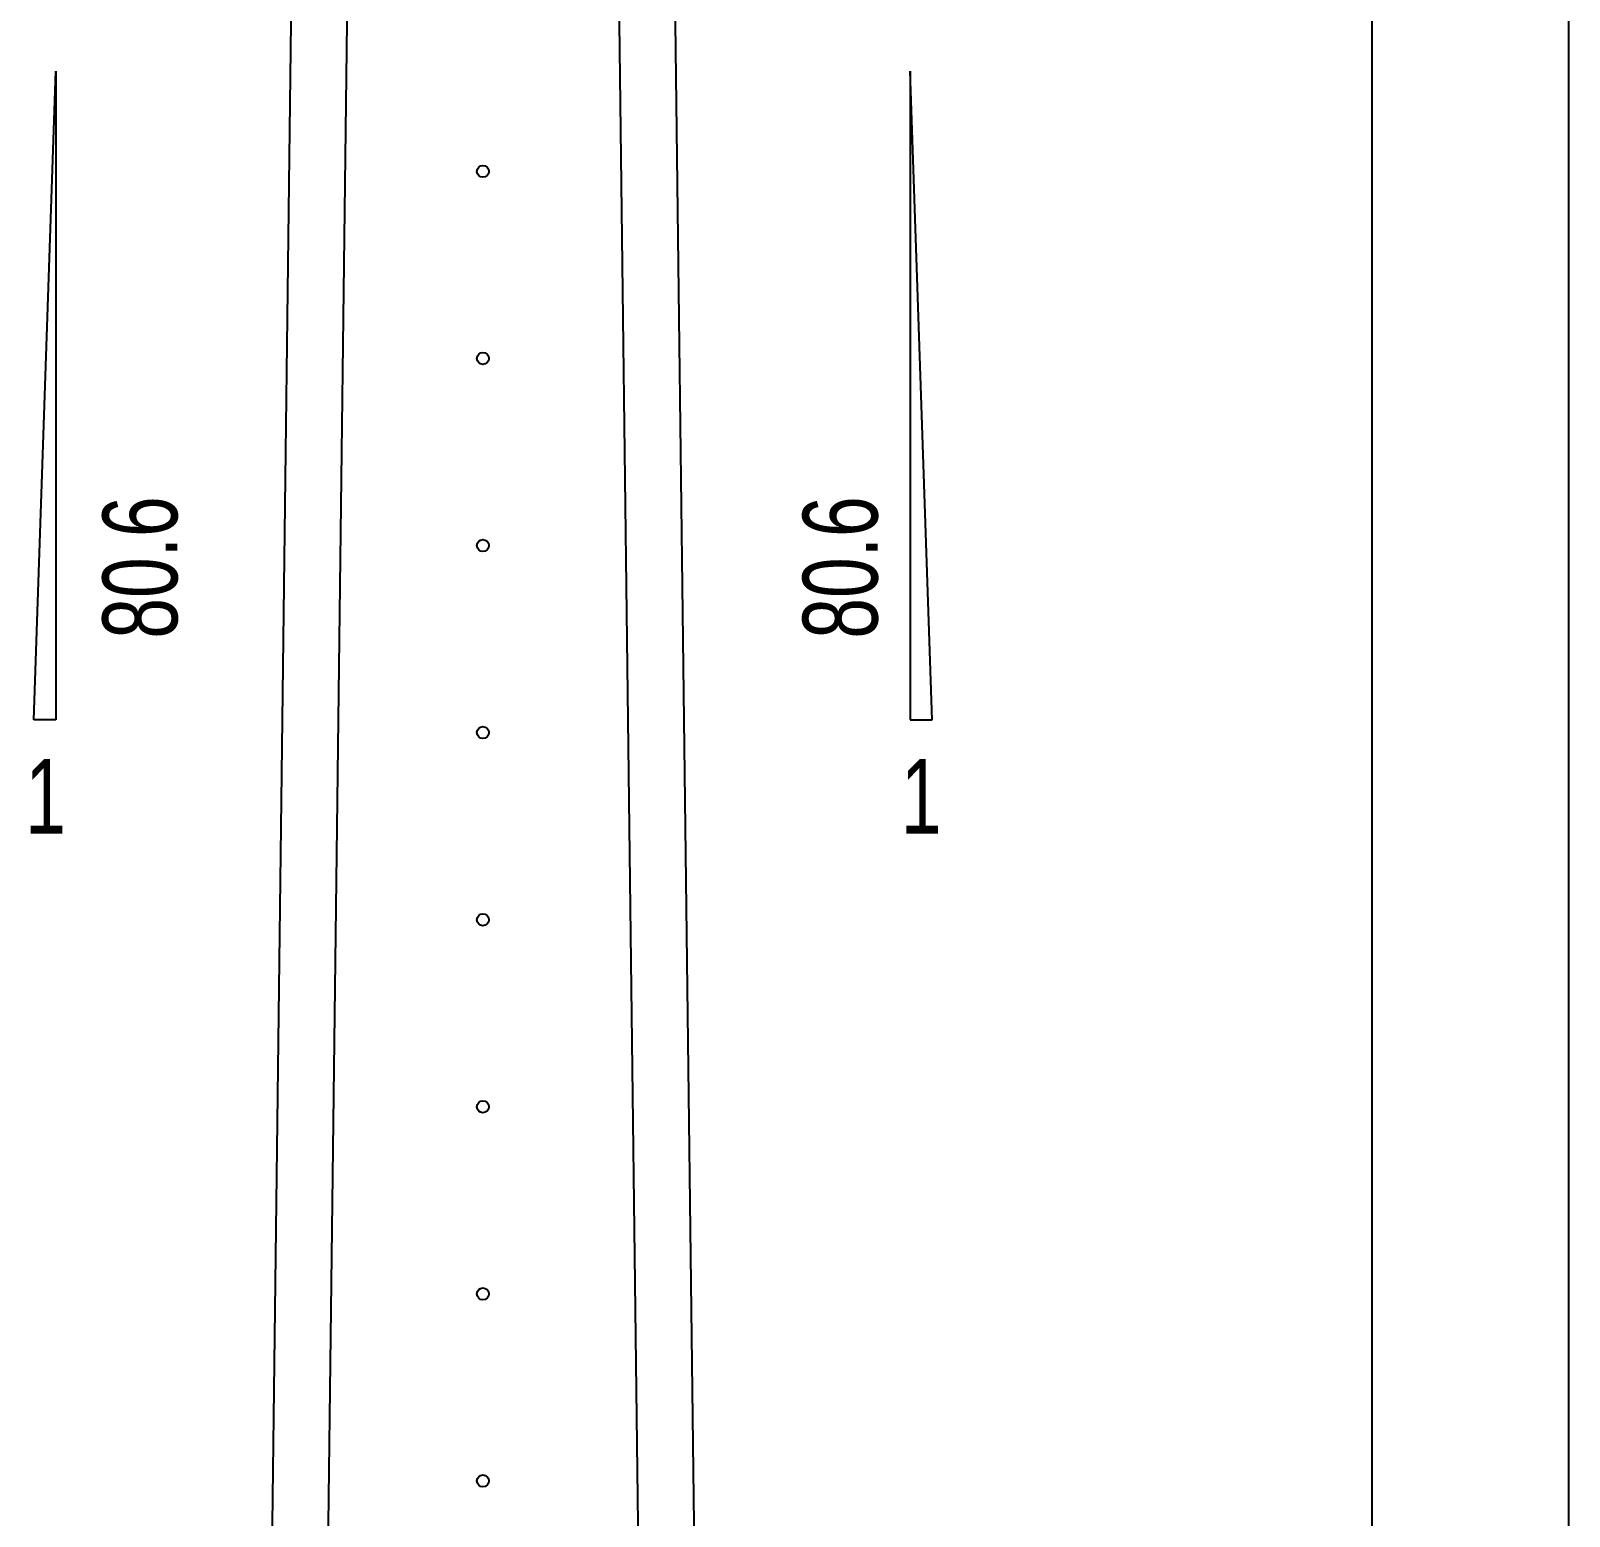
# Model space of a CAD drawing. Header units: millimetres. Extents: x 32645 to 210887, y 65210 to 90102.
# Drawn here: x 58438 to 62548, y 70266 to 74236 of the extents above; entities that cross this region are included whole.
import ezdxf

# ---------------------------------------------------------------- set-up
doc = ezdxf.new("R2010")
doc.units = ezdxf.units.MM
for name, color, linetype in [('1', 7, 'Continuous'), ('CX', 3, 'Continuous'), ('CYAN', 4, 'Continuous')]:
    doc.layers.add(name, color=color, linetype=linetype)
doc.styles.get("Standard").update_dxf_attribs({"font": 'arial.ttf'})
doc.dimstyles.get("Standard").update_dxf_attribs({"dimtxt": 0.18, "dimasz": 0.18, "dimexe": 0.18, "dimexo": 0.0625, "dimgap": 0.09, "dimtad": 0, "dimtih": 1, "dimtoh": 1, "dimdec": 4, "dimzin": 0, "dimdsep": 46, "dimtxsty": 'Standard', "dimcen": 0.09, "dimadec": 0, "dimazin": 0, "dimtfac": 1, "dimtdec": 4, "dimtofl": 0, "dimtmove": 0, "dimatfit": 3, "dimfxl": 1, "dimtolj": 1, "dimtzin": 0, "dimarcsym": 0})

# ---------------------------------------------------------------- blocks, each defined once
blk = doc.blocks.new('*D1107')
at = {"layer": 'CYAN', "color": 0, "lineweight": -2, "transparency": 16777216}
for p, q in [((59996.24950939907, 87460.49690656572), (62547.83805757717, 87460.49690656572)), ((62547.65805757717, 87460.31690656573), (62547.65805757716, 77260.67880970328)), ((62547.65805757716, 67060.67690656523), (62547.65805757716, 77260.31500342769)), ((62022.20786036069, 67060.49690656524), (62547.83805757716, 67060.49690656524))]:
    blk.add_line(p, q, dxfattribs=at)
at = {"layer": 'CYAN', "color": 0, "transparency": 16777216}
for points in [[(62547.62805757717, 87460.31690656573), (62547.68805757716, 87460.31690656573), (62547.65805757717, 87460.49690656572)], [(62547.62805757716, 67060.67690656523), (62547.68805757716, 67060.67690656523), (62547.65805757716, 67060.49690656524)]]:
    blk.add_solid(points, dxfattribs=at)
at = {"layer": 'DEFPOINTS', "color": 0, "transparency": 16777216}
for p in [(59996.18700939907, 87460.49690656572), (62547.65805757717, 87460.49690656572), (62022.14536036069, 67060.49690656524)]:
    blk.add_point(p, dxfattribs=at)
at = {"layer": 'CYAN', "color": 0, "transparency": 16777216, "insert": (62547.65805757715, 77260.4969065655), "char_height": 0.18, "attachment_point": 5}
blk.add_mtext('\\A1;20400.0000', dxfattribs=at)
blk = doc.blocks.new('*D1109')
at = {"layer": '1', "color": 0, "lineweight": -2, "transparency": 16777216}
for p, q in [((60976.22868935514, 80360.49690656518), (62022.32536036069, 80360.49690656518)), ((62022.14536036069, 80360.31690656519), (62022.14536036069, 74335.70405740317)), ((62022.14536036069, 68310.67690656518), (62022.14536036069, 74335.2897557272)), ((61451.78291655709, 68310.49690656518), (62022.32536036069, 68310.49690656518))]:
    blk.add_line(p, q, dxfattribs=at)
at = {"layer": '1', "color": 0, "transparency": 16777216}
for points in [[(62022.11536036069, 80360.31690656519), (62022.17536036069, 80360.31690656519), (62022.14536036069, 80360.49690656518)], [(62022.11536036069, 68310.67690656518), (62022.17536036069, 68310.67690656518), (62022.14536036069, 68310.49690656518)]]:
    blk.add_solid(points, dxfattribs=at)
at = {"layer": 'DEFPOINTS', "color": 0, "transparency": 16777216}
for p in [(60976.16618935514, 80360.49690656518), (61451.72041655709, 68310.49690656518), (62022.14536036069, 68310.49690656518)]:
    blk.add_point(p, dxfattribs=at)
at = {"layer": '1', "color": 0, "transparency": 16777216, "insert": (62022.14536036069, 74335.4969065652), "char_height": 0.18, "attachment_point": 5}
blk.add_mtext('\\A1;通风孔，间距500', dxfattribs=at)

msp = doc.modelspace()

# ---------------------------------------------------------------- linework, layer by layer
at = {"color": 4}
for p, q in [((58446.1870093992, 72395.07817640138), (58504.64286707474, 74127.87909095518)), ((58504.64286707474, 74127.87909095518), (58504.64286707474, 72395.07817640138)), ((60846.18700939897, 72395.07817640138), (60787.73115172342, 74127.87909095518)), ((60787.73115172342, 74127.87909095518), (60787.73115172342, 72395.07817640138)), ((58504.64286707474, 72395.07817640138), (58446.1870093992, 72395.07817640138)), ((60787.73115172342, 72395.07817640138), (60846.18700939897, 72395.07817640138))]:
    msp.add_line(p, q, dxfattribs=at)
at = {"layer": '1', "color": 3}
for centre in [(59646.18700939907, 73860.49690656518), (59646.18700939907, 73360.49690656518), (59646.18700939907, 72860.49690656518), (59646.18700939907, 72360.49690656518), (59646.18700939907, 71860.49690656518), (59646.18700939907, 71360.49690656518), (59646.18700939907, 70860.49690656518), (59646.18700939907, 70360.49690656518)]:
    msp.add_circle(centre, 16, dxfattribs=at)
at = {"layer": 'CX', "color": 1, "linetype": 'Continuous'}
for p, q in [((59293.20927366709, 87220.49140656812), (59046.18700939907, 67310.49690656518)), ((59443.20927366709, 87220.49140656812), (59196.18700939907, 67310.49690656518)), ((59849.16474513105, 87220.49140656812), (60096.18700939907, 67310.49690656518)), ((59999.16474513105, 87220.49140656812), (60246.18700939907, 67310.49690656518))]:
    msp.add_line(p, q, dxfattribs=at)

# ---------------------------------------------------------------- texts
at = {"color": 4, "width": 0.7}
for p in [(58829.71783302056, 72611.49105461058), (60700.49402361547, 72611.4910546106)]:
    msp.add_text('80.6', height=200, rotation=90, dxfattribs=at).set_placement(p)
for p in [(58423.10109897509, 72090.11846599629), (60762.48714693123, 72090.1184659963)]:
    msp.add_text('1', height=200, dxfattribs=at).set_placement(p)

# ---------------------------------------------------------------- dimensions: what is measured, and where the dimension line sits
at = {"layer": '1', "color": 3}
dim = msp.add_linear_dim(base=(62022.14536036069, 68310.49690656518), p1=(60976.16618935514, 80360.49690656518), p2=(61451.72041655709, 68310.49690656518), angle=90, text='通风孔，间距500', dimstyle='Standard', dxfattribs=at)
dim.commit()
dim.dimension.update_dxf_attribs({"geometry": '*D1109', "text_midpoint": (62022.14536036069, 74335.4969065652)})
at = {"layer": 'CYAN', "color": 4}
dim = msp.add_linear_dim(base=(62547.65805757717, 87460.49690656572), p1=(62022.14536036069, 67060.49690656524), p2=(59996.18700939907, 87460.49690656572), angle=90, dimstyle='Standard', dxfattribs=at)
dim.commit()
dim.dimension.update_dxf_attribs({"geometry": '*D1107', "text_midpoint": (62547.65805757715, 77260.4969065655)})

doc.saveas('drawing.dxf')
